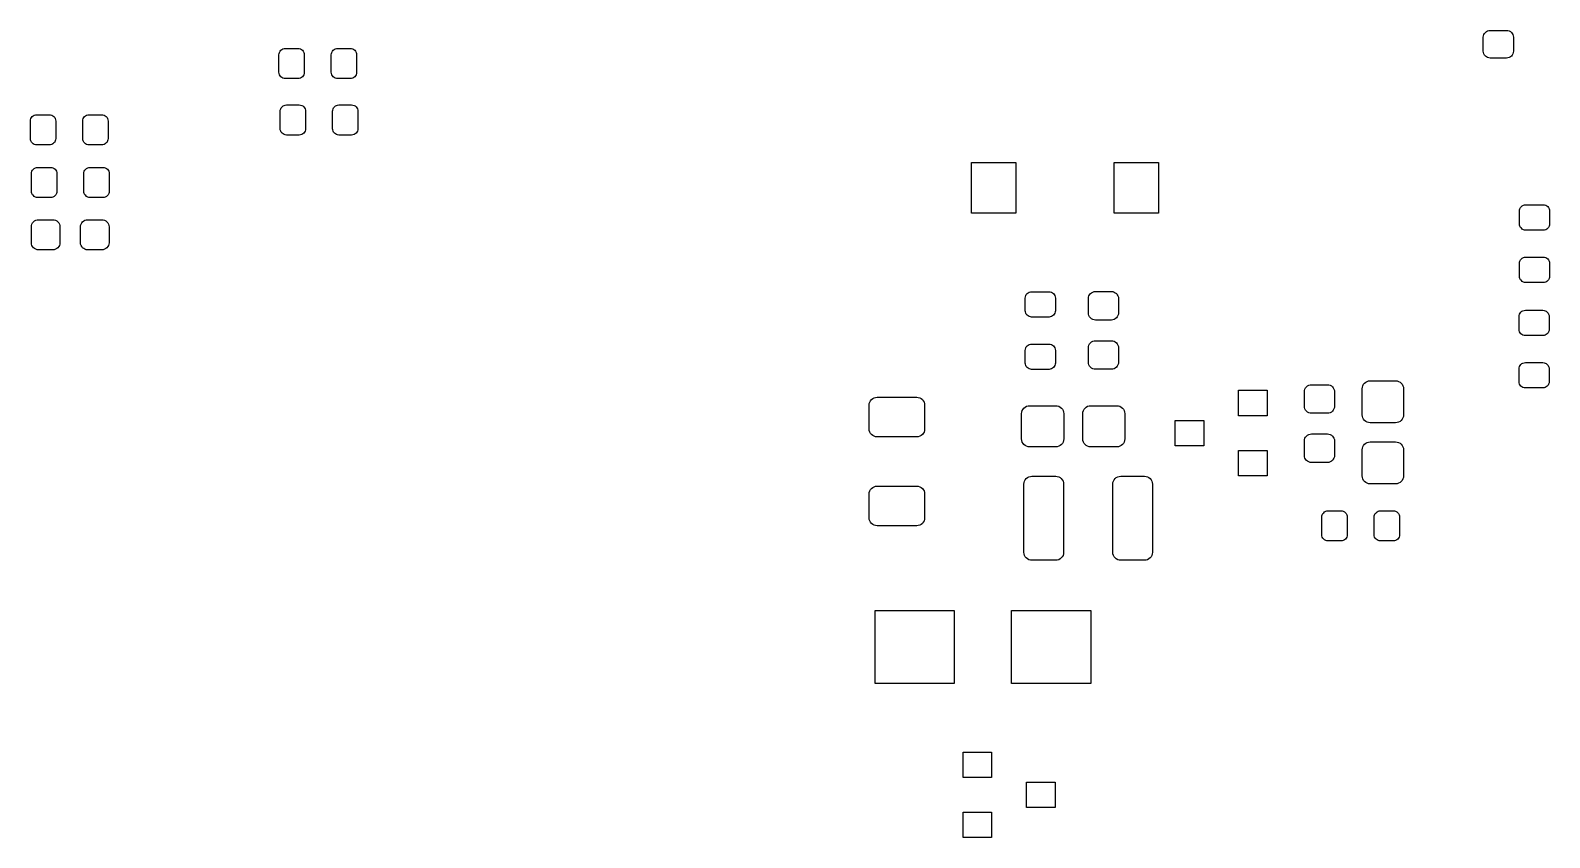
# Model space of a CAD drawing. Extents: x 107 to 210, y -143 to -92.
# Drawn here: x 106.67 to 154.56, y -143.13 to -117.67 of the extents above; entities that cross this region are included whole.
import ezdxf

# ---------------------------------------------------------------- set-up
doc = ezdxf.new("R2010")
doc.units = 0
doc.layers.add('BLACK', color=7, linetype='CONTINUOUS')

msp = doc.modelspace()

# ---------------------------------------------------------------- linework, layer by layer
at = {"layer": 'BLACK', "linetype": 'CONTINUOUS'}
for p, q in [((152.492, -117.81), (152.512, -117.772)), ((152.512, -117.772), (152.539, -117.739)), ((152.539, -117.739), (152.572, -117.712)), ((152.572, -117.712), (152.61, -117.692)), ((152.61, -117.692), (152.651, -117.679)), ((152.651, -117.679), (152.694, -117.675)), ((152.694, -117.675), (153.206, -117.675)), ((153.206, -117.675), (153.249, -117.679)), ((153.249, -117.679), (153.29, -117.692)), ((153.29, -117.692), (153.328, -117.712)), ((153.328, -117.712), (153.361, -117.739)), ((153.361, -117.739), (153.388, -117.772)), ((153.388, -117.772), (153.408, -117.81)), ((114.569, -118.304), (114.599, -118.279)), ((114.599, -118.279), (114.633, -118.26)), ((114.633, -118.26), (114.671, -118.249)), ((114.671, -118.249), (114.71, -118.245)), ((114.71, -118.245), (115.11, -118.245)), ((115.11, -118.245), (115.149, -118.249)), ((115.149, -118.249), (115.187, -118.26)), ((115.187, -118.26), (115.221, -118.279)), ((115.221, -118.279), (115.251, -118.304)), ((116.219, -118.304), (116.249, -118.279)), ((116.249, -118.279), (116.283, -118.26)), ((116.283, -118.26), (116.321, -118.249)), ((116.321, -118.249), (116.36, -118.245)), ((116.36, -118.245), (116.76, -118.245)), ((116.76, -118.245), (116.799, -118.249)), ((116.799, -118.249), (116.837, -118.26)), ((116.837, -118.26), (116.871, -118.279)), ((116.871, -118.279), (116.901, -118.304)), ((152.475, -117.894), (152.479, -117.851)), ((152.475, -118.331), (152.475, -117.894)), ((152.479, -117.851), (152.492, -117.81)), ((153.408, -117.81), (153.421, -117.851)), ((153.421, -117.851), (153.425, -117.894)), ((153.425, -117.894), (153.425, -118.331)), ((114.51, -118.445), (114.514, -118.406)), ((114.51, -118.995), (114.51, -118.445)), ((114.514, -118.406), (114.525, -118.368)), ((114.525, -118.368), (114.544, -118.334)), ((114.544, -118.334), (114.569, -118.304)), ((115.251, -118.304), (115.276, -118.334)), ((115.276, -118.334), (115.295, -118.368)), ((115.295, -118.368), (115.306, -118.406)), ((115.306, -118.406), (115.31, -118.445)), ((115.31, -118.445), (115.31, -118.995)), ((116.16, -118.445), (116.164, -118.406)), ((116.16, -118.995), (116.16, -118.445)), ((116.164, -118.406), (116.175, -118.368)), ((116.175, -118.368), (116.194, -118.334)), ((116.194, -118.334), (116.219, -118.304)), ((116.901, -118.304), (116.926, -118.334)), ((116.926, -118.334), (116.945, -118.368)), ((116.945, -118.368), (116.956, -118.406)), ((116.956, -118.406), (116.96, -118.445)), ((116.96, -118.445), (116.96, -118.995)), ((152.479, -118.374), (152.475, -118.331)), ((152.492, -118.415), (152.479, -118.374)), ((152.512, -118.453), (152.492, -118.415)), ((152.539, -118.486), (152.512, -118.453)), ((152.572, -118.513), (152.539, -118.486)), ((152.61, -118.533), (152.572, -118.513)), ((152.651, -118.546), (152.61, -118.533)), ((152.694, -118.55), (152.651, -118.546)), ((153.206, -118.55), (152.694, -118.55)), ((153.249, -118.546), (153.206, -118.55)), ((153.29, -118.533), (153.249, -118.546)), ((153.328, -118.513), (153.29, -118.533)), ((153.361, -118.486), (153.328, -118.513)), ((153.388, -118.453), (153.361, -118.486)), ((153.408, -118.415), (153.388, -118.453)), ((153.421, -118.374), (153.408, -118.415)), ((153.425, -118.331), (153.421, -118.374)), ((114.514, -119.034), (114.51, -118.995)), ((114.525, -119.072), (114.514, -119.034)), ((114.544, -119.106), (114.525, -119.072)), ((114.569, -119.136), (114.544, -119.106)), ((114.599, -119.161), (114.569, -119.136)), ((114.633, -119.18), (114.599, -119.161)), ((114.671, -119.191), (114.633, -119.18)), ((114.71, -119.195), (114.671, -119.191)), ((115.11, -119.195), (114.71, -119.195)), ((115.149, -119.191), (115.11, -119.195)), ((115.187, -119.18), (115.149, -119.191)), ((115.221, -119.161), (115.187, -119.18)), ((115.251, -119.136), (115.221, -119.161)), ((115.276, -119.106), (115.251, -119.136)), ((115.295, -119.072), (115.276, -119.106)), ((115.306, -119.034), (115.295, -119.072)), ((115.31, -118.995), (115.306, -119.034)), ((116.164, -119.034), (116.16, -118.995)), ((116.175, -119.072), (116.164, -119.034)), ((116.194, -119.106), (116.175, -119.072)), ((116.219, -119.136), (116.194, -119.106)), ((116.249, -119.161), (116.219, -119.136)), ((116.283, -119.18), (116.249, -119.161)), ((116.321, -119.191), (116.283, -119.18)), ((116.36, -119.195), (116.321, -119.191)), ((116.76, -119.195), (116.36, -119.195)), ((116.799, -119.191), (116.76, -119.195)), ((116.837, -119.18), (116.799, -119.191)), ((116.871, -119.161), (116.837, -119.18)), ((116.901, -119.136), (116.871, -119.161)), ((116.926, -119.106), (116.901, -119.136)), ((116.945, -119.072), (116.926, -119.106)), ((116.956, -119.034), (116.945, -119.072)), ((116.96, -118.995), (116.956, -119.034)), ((114.55, -120.225), (114.554, -120.186)), ((114.554, -120.186), (114.565, -120.148)), ((114.565, -120.148), (114.584, -120.114)), ((114.584, -120.114), (114.609, -120.084)), ((114.609, -120.084), (114.639, -120.059)), ((114.639, -120.059), (114.673, -120.04)), ((114.673, -120.04), (114.711, -120.029)), ((114.711, -120.029), (114.75, -120.025)), ((114.75, -120.025), (115.15, -120.025)), ((115.15, -120.025), (115.189, -120.029)), ((115.189, -120.029), (115.227, -120.04)), ((115.227, -120.04), (115.261, -120.059)), ((115.261, -120.059), (115.291, -120.084)), ((115.291, -120.084), (115.316, -120.114)), ((115.316, -120.114), (115.335, -120.148)), ((115.335, -120.148), (115.346, -120.186)), ((115.346, -120.186), (115.35, -120.225)), ((116.2, -120.225), (116.204, -120.186)), ((116.204, -120.186), (116.215, -120.148)), ((116.215, -120.148), (116.234, -120.114)), ((116.234, -120.114), (116.259, -120.084)), ((116.259, -120.084), (116.289, -120.059)), ((116.289, -120.059), (116.323, -120.04)), ((116.323, -120.04), (116.361, -120.029)), ((116.361, -120.029), (116.4, -120.025)), ((116.4, -120.025), (116.8, -120.025)), ((116.8, -120.025), (116.839, -120.029)), ((116.839, -120.029), (116.877, -120.04)), ((116.877, -120.04), (116.911, -120.059)), ((116.911, -120.059), (116.941, -120.084)), ((116.941, -120.084), (116.966, -120.114)), ((116.966, -120.114), (116.985, -120.148)), ((116.985, -120.148), (116.996, -120.186)), ((116.996, -120.186), (117, -120.225)), ((106.675, -120.535), (106.679, -120.496)), ((106.675, -121.085), (106.675, -120.535)), ((106.679, -120.496), (106.69, -120.458)), ((106.69, -120.458), (106.709, -120.424)), ((106.709, -120.424), (106.734, -120.394)), ((106.734, -120.394), (106.764, -120.369)), ((106.764, -120.369), (106.798, -120.35)), ((106.798, -120.35), (106.836, -120.339)), ((106.836, -120.339), (106.875, -120.335)), ((106.875, -120.335), (107.275, -120.335)), ((107.275, -120.335), (107.314, -120.339)), ((107.314, -120.339), (107.352, -120.35)), ((107.352, -120.35), (107.386, -120.369)), ((107.386, -120.369), (107.416, -120.394)), ((107.416, -120.394), (107.441, -120.424)), ((107.441, -120.424), (107.46, -120.458)), ((107.46, -120.458), (107.471, -120.496)), ((107.471, -120.496), (107.475, -120.535)), ((107.475, -120.535), (107.475, -121.085)), ((108.325, -120.535), (108.329, -120.496)), ((108.325, -121.085), (108.325, -120.535)), ((108.329, -120.496), (108.34, -120.458)), ((108.34, -120.458), (108.359, -120.424)), ((108.359, -120.424), (108.384, -120.394)), ((108.384, -120.394), (108.414, -120.369)), ((108.414, -120.369), (108.448, -120.35)), ((108.448, -120.35), (108.486, -120.339)), ((108.486, -120.339), (108.525, -120.335)), ((108.525, -120.335), (108.925, -120.335)), ((108.925, -120.335), (108.964, -120.339)), ((108.964, -120.339), (109.002, -120.35)), ((109.002, -120.35), (109.036, -120.369)), ((109.036, -120.369), (109.066, -120.394)), ((109.066, -120.394), (109.091, -120.424)), ((109.091, -120.424), (109.11, -120.458)), ((109.11, -120.458), (109.121, -120.496)), ((109.121, -120.496), (109.125, -120.535)), ((109.125, -120.535), (109.125, -121.085)), ((114.55, -120.775), (114.55, -120.225)), ((115.35, -120.225), (115.35, -120.775)), ((116.2, -120.775), (116.2, -120.225)), ((117, -120.225), (117, -120.775)), ((106.679, -121.124), (106.675, -121.085)), ((106.69, -121.162), (106.679, -121.124)), ((107.471, -121.124), (107.46, -121.162)), ((107.475, -121.085), (107.471, -121.124)), ((108.329, -121.124), (108.325, -121.085)), ((108.34, -121.162), (108.329, -121.124)), ((109.121, -121.124), (109.11, -121.162)), ((109.125, -121.085), (109.121, -121.124)), ((114.554, -120.814), (114.55, -120.775)), ((114.565, -120.852), (114.554, -120.814)), ((114.584, -120.886), (114.565, -120.852)), ((114.609, -120.916), (114.584, -120.886)), ((114.639, -120.941), (114.609, -120.916)), ((114.673, -120.96), (114.639, -120.941)), ((114.711, -120.971), (114.673, -120.96)), ((114.75, -120.975), (114.711, -120.971)), ((115.15, -120.975), (114.75, -120.975)), ((115.189, -120.971), (115.15, -120.975)), ((115.227, -120.96), (115.189, -120.971)), ((115.261, -120.941), (115.227, -120.96)), ((115.291, -120.916), (115.261, -120.941)), ((115.316, -120.886), (115.291, -120.916)), ((115.335, -120.852), (115.316, -120.886)), ((115.346, -120.814), (115.335, -120.852)), ((115.35, -120.775), (115.346, -120.814)), ((116.204, -120.814), (116.2, -120.775)), ((116.215, -120.852), (116.204, -120.814)), ((116.234, -120.886), (116.215, -120.852)), ((116.259, -120.916), (116.234, -120.886)), ((116.289, -120.941), (116.259, -120.916)), ((116.323, -120.96), (116.289, -120.941)), ((116.361, -120.971), (116.323, -120.96)), ((116.4, -120.975), (116.361, -120.971)), ((116.8, -120.975), (116.4, -120.975)), ((116.839, -120.971), (116.8, -120.975)), ((116.877, -120.96), (116.839, -120.971)), ((116.911, -120.941), (116.877, -120.96)), ((116.941, -120.916), (116.911, -120.941)), ((116.966, -120.886), (116.941, -120.916)), ((116.985, -120.852), (116.966, -120.886)), ((116.996, -120.814), (116.985, -120.852)), ((117, -120.775), (116.996, -120.814)), ((106.709, -121.196), (106.69, -121.162)), ((106.734, -121.226), (106.709, -121.196)), ((106.764, -121.251), (106.734, -121.226)), ((106.798, -121.27), (106.764, -121.251)), ((106.836, -121.281), (106.798, -121.27)), ((106.875, -121.285), (106.836, -121.281)), ((107.275, -121.285), (106.875, -121.285)), ((107.314, -121.281), (107.275, -121.285)), ((107.352, -121.27), (107.314, -121.281)), ((107.386, -121.251), (107.352, -121.27)), ((107.416, -121.226), (107.386, -121.251)), ((107.441, -121.196), (107.416, -121.226)), ((107.46, -121.162), (107.441, -121.196)), ((108.359, -121.196), (108.34, -121.162)), ((108.384, -121.226), (108.359, -121.196)), ((108.414, -121.251), (108.384, -121.226)), ((108.448, -121.27), (108.414, -121.251)), ((108.486, -121.281), (108.448, -121.27)), ((108.525, -121.285), (108.486, -121.281)), ((108.925, -121.285), (108.525, -121.285)), ((108.964, -121.281), (108.925, -121.285)), ((109.002, -121.27), (108.964, -121.281)), ((109.036, -121.251), (109.002, -121.27)), ((109.066, -121.226), (109.036, -121.251)), ((109.091, -121.196), (109.066, -121.226)), ((109.11, -121.162), (109.091, -121.196)), ((106.714, -122.156), (106.725, -122.118)), ((106.725, -122.118), (106.744, -122.084)), ((106.744, -122.084), (106.769, -122.054)), ((106.769, -122.054), (106.799, -122.029)), ((106.799, -122.029), (106.833, -122.01)), ((106.833, -122.01), (106.871, -121.999)), ((106.871, -121.999), (106.91, -121.995)), ((106.91, -121.995), (107.31, -121.995)), ((107.31, -121.995), (107.349, -121.999)), ((107.349, -121.999), (107.387, -122.01)), ((107.387, -122.01), (107.421, -122.029)), ((107.421, -122.029), (107.451, -122.054)), ((107.451, -122.054), (107.476, -122.084)), ((107.476, -122.084), (107.495, -122.118)), ((107.495, -122.118), (107.506, -122.156)), ((108.364, -122.156), (108.375, -122.118)), ((108.375, -122.118), (108.394, -122.084)), ((108.394, -122.084), (108.419, -122.054)), ((108.419, -122.054), (108.449, -122.029)), ((108.449, -122.029), (108.483, -122.01)), ((108.483, -122.01), (108.521, -121.999)), ((108.521, -121.999), (108.56, -121.995)), ((108.56, -121.995), (108.96, -121.995)), ((108.96, -121.995), (108.999, -121.999)), ((108.999, -121.999), (109.037, -122.01)), ((109.037, -122.01), (109.071, -122.029)), ((109.071, -122.029), (109.101, -122.054)), ((109.101, -122.054), (109.126, -122.084)), ((109.126, -122.084), (109.145, -122.118)), ((109.145, -122.118), (109.156, -122.156)), ((136.34, -123.44), (136.34, -121.84)), ((136.34, -121.84), (137.74, -121.84)), ((137.74, -121.84), (137.74, -123.44)), ((140.84, -123.44), (140.84, -121.84)), ((140.84, -121.84), (142.24, -121.84)), ((142.24, -121.84), (142.24, -123.44)), ((106.71, -122.195), (106.714, -122.156)), ((106.71, -122.745), (106.71, -122.195)), ((107.506, -122.156), (107.51, -122.195)), ((107.51, -122.195), (107.51, -122.745)), ((108.36, -122.195), (108.364, -122.156)), ((108.36, -122.745), (108.36, -122.195)), ((109.156, -122.156), (109.16, -122.195)), ((109.16, -122.195), (109.16, -122.745)), ((106.714, -122.784), (106.71, -122.745)), ((106.725, -122.822), (106.714, -122.784)), ((106.744, -122.856), (106.725, -122.822)), ((106.769, -122.886), (106.744, -122.856)), ((106.799, -122.911), (106.769, -122.886)), ((106.833, -122.93), (106.799, -122.911)), ((106.871, -122.941), (106.833, -122.93)), ((106.91, -122.945), (106.871, -122.941)), ((107.31, -122.945), (106.91, -122.945)), ((107.349, -122.941), (107.31, -122.945)), ((107.387, -122.93), (107.349, -122.941)), ((107.421, -122.911), (107.387, -122.93)), ((107.451, -122.886), (107.421, -122.911)), ((107.476, -122.856), (107.451, -122.886)), ((107.495, -122.822), (107.476, -122.856)), ((107.506, -122.784), (107.495, -122.822)), ((107.51, -122.745), (107.506, -122.784)), ((108.364, -122.784), (108.36, -122.745)), ((108.375, -122.822), (108.364, -122.784)), ((108.394, -122.856), (108.375, -122.822)), ((108.419, -122.886), (108.394, -122.856)), ((108.449, -122.911), (108.419, -122.886)), ((108.483, -122.93), (108.449, -122.911)), ((108.521, -122.941), (108.483, -122.93)), ((108.56, -122.945), (108.521, -122.941)), ((108.96, -122.945), (108.56, -122.945)), ((108.999, -122.941), (108.96, -122.945)), ((109.037, -122.93), (108.999, -122.941)), ((109.071, -122.911), (109.037, -122.93)), ((109.101, -122.886), (109.071, -122.911)), ((109.126, -122.856), (109.101, -122.886)), ((109.145, -122.822), (109.126, -122.856)), ((109.156, -122.784), (109.145, -122.822)), ((109.16, -122.745), (109.156, -122.784)), ((137.74, -123.44), (136.34, -123.44)), ((142.24, -123.44), (140.84, -123.44)), ((153.615, -123.375), (153.619, -123.336)), ((153.615, -123.775), (153.615, -123.375)), ((153.619, -123.336), (153.63, -123.298)), ((153.63, -123.298), (153.649, -123.264)), ((153.649, -123.264), (153.674, -123.234)), ((153.674, -123.234), (153.704, -123.209)), ((153.704, -123.209), (153.738, -123.19)), ((153.738, -123.19), (153.776, -123.179)), ((153.776, -123.179), (153.815, -123.175)), ((153.815, -123.175), (154.365, -123.175)), ((154.365, -123.175), (154.404, -123.179)), ((154.404, -123.179), (154.442, -123.19)), ((154.442, -123.19), (154.476, -123.209)), ((154.476, -123.209), (154.506, -123.234)), ((154.506, -123.234), (154.531, -123.264)), ((154.531, -123.264), (154.55, -123.298)), ((154.55, -123.298), (154.561, -123.336)), ((154.561, -123.336), (154.565, -123.375)), ((154.565, -123.375), (154.565, -123.775)), ((106.705, -123.87), (106.709, -123.826)), ((106.705, -124.37), (106.705, -123.87)), ((106.709, -123.826), (106.722, -123.784)), ((106.722, -123.784), (106.743, -123.745)), ((106.743, -123.745), (106.771, -123.711)), ((106.771, -123.711), (106.805, -123.683)), ((106.805, -123.683), (106.844, -123.662)), ((106.844, -123.662), (106.886, -123.649)), ((106.886, -123.649), (106.93, -123.645)), ((106.93, -123.645), (107.38, -123.645)), ((107.38, -123.645), (107.424, -123.649)), ((107.424, -123.649), (107.466, -123.662)), ((107.466, -123.662), (107.505, -123.683)), ((107.505, -123.683), (107.539, -123.711)), ((107.539, -123.711), (107.567, -123.745)), ((107.567, -123.745), (107.588, -123.784)), ((107.588, -123.784), (107.601, -123.826)), ((107.601, -123.826), (107.605, -123.87)), ((107.605, -123.87), (107.605, -124.37)), ((108.255, -123.87), (108.259, -123.826)), ((108.255, -124.37), (108.255, -123.87)), ((108.259, -123.826), (108.272, -123.784)), ((108.272, -123.784), (108.293, -123.745)), ((108.293, -123.745), (108.321, -123.711)), ((108.321, -123.711), (108.355, -123.683)), ((108.355, -123.683), (108.394, -123.662)), ((108.394, -123.662), (108.436, -123.649)), ((108.436, -123.649), (108.48, -123.645)), ((108.48, -123.645), (108.93, -123.645)), ((108.93, -123.645), (108.974, -123.649)), ((108.974, -123.649), (109.016, -123.662)), ((109.016, -123.662), (109.055, -123.683)), ((109.055, -123.683), (109.089, -123.711)), ((109.089, -123.711), (109.117, -123.745)), ((109.117, -123.745), (109.138, -123.784)), ((109.138, -123.784), (109.151, -123.826)), ((109.151, -123.826), (109.155, -123.87)), ((109.155, -123.87), (109.155, -124.37)), ((153.619, -123.814), (153.615, -123.775)), ((153.63, -123.852), (153.619, -123.814)), ((153.649, -123.886), (153.63, -123.852)), ((153.674, -123.916), (153.649, -123.886)), ((153.704, -123.941), (153.674, -123.916)), ((153.738, -123.96), (153.704, -123.941)), ((153.776, -123.971), (153.738, -123.96)), ((153.815, -123.975), (153.776, -123.971)), ((154.365, -123.975), (153.815, -123.975)), ((154.404, -123.971), (154.365, -123.975)), ((154.442, -123.96), (154.404, -123.971)), ((154.476, -123.941), (154.442, -123.96)), ((154.506, -123.916), (154.476, -123.941)), ((154.531, -123.886), (154.506, -123.916)), ((154.55, -123.852), (154.531, -123.886)), ((154.561, -123.814), (154.55, -123.852)), ((154.565, -123.775), (154.561, -123.814)), ((106.709, -124.414), (106.705, -124.37)), ((106.722, -124.456), (106.709, -124.414)), ((106.743, -124.495), (106.722, -124.456)), ((106.771, -124.529), (106.743, -124.495)), ((107.567, -124.495), (107.539, -124.529)), ((107.588, -124.456), (107.567, -124.495)), ((107.601, -124.414), (107.588, -124.456)), ((107.605, -124.37), (107.601, -124.414)), ((108.259, -124.414), (108.255, -124.37)), ((108.272, -124.456), (108.259, -124.414)), ((108.293, -124.495), (108.272, -124.456)), ((108.321, -124.529), (108.293, -124.495)), ((109.117, -124.495), (109.089, -124.529)), ((109.138, -124.456), (109.117, -124.495)), ((109.151, -124.414), (109.138, -124.456)), ((109.155, -124.37), (109.151, -124.414)), ((106.805, -124.557), (106.771, -124.529)), ((106.844, -124.578), (106.805, -124.557)), ((106.886, -124.591), (106.844, -124.578)), ((106.93, -124.595), (106.886, -124.591)), ((107.38, -124.595), (106.93, -124.595)), ((107.424, -124.591), (107.38, -124.595)), ((107.466, -124.578), (107.424, -124.591)), ((107.505, -124.557), (107.466, -124.578)), ((107.539, -124.529), (107.505, -124.557)), ((108.355, -124.557), (108.321, -124.529)), ((108.394, -124.578), (108.355, -124.557)), ((108.436, -124.591), (108.394, -124.578)), ((108.48, -124.595), (108.436, -124.591)), ((108.93, -124.595), (108.48, -124.595)), ((108.974, -124.591), (108.93, -124.595)), ((109.016, -124.578), (108.974, -124.591)), ((109.055, -124.557), (109.016, -124.578)), ((109.089, -124.529), (109.055, -124.557)), ((153.615, -125.025), (153.619, -124.986)), ((153.619, -124.986), (153.63, -124.948)), ((153.63, -124.948), (153.649, -124.914)), ((153.649, -124.914), (153.674, -124.884)), ((153.674, -124.884), (153.704, -124.859)), ((153.704, -124.859), (153.738, -124.84)), ((153.738, -124.84), (153.776, -124.829)), ((153.776, -124.829), (153.815, -124.825)), ((153.815, -124.825), (154.365, -124.825)), ((154.365, -124.825), (154.404, -124.829)), ((154.404, -124.829), (154.442, -124.84)), ((154.442, -124.84), (154.476, -124.859)), ((154.476, -124.859), (154.506, -124.884)), ((154.506, -124.884), (154.531, -124.914)), ((154.531, -124.914), (154.55, -124.948)), ((154.55, -124.948), (154.561, -124.986)), ((154.561, -124.986), (154.565, -125.025)), ((153.615, -125.425), (153.615, -125.025)), ((153.619, -125.464), (153.615, -125.425)), ((153.63, -125.502), (153.619, -125.464)), ((154.561, -125.464), (154.55, -125.502)), ((154.565, -125.425), (154.561, -125.464)), ((154.565, -125.025), (154.565, -125.425)), ((138.094, -125.974), (138.124, -125.949)), ((138.124, -125.949), (138.158, -125.93)), ((138.158, -125.93), (138.196, -125.919)), ((138.196, -125.919), (138.235, -125.915)), ((138.235, -125.915), (138.785, -125.915)), ((138.785, -125.915), (138.824, -125.919)), ((138.824, -125.919), (138.862, -125.93)), ((138.862, -125.93), (138.896, -125.949)), ((138.896, -125.949), (138.926, -125.974)), ((140.091, -125.976), (140.125, -125.948)), ((140.125, -125.948), (140.164, -125.927)), ((140.164, -125.927), (140.206, -125.914)), ((140.206, -125.914), (140.25, -125.91)), ((140.25, -125.91), (140.75, -125.91)), ((140.75, -125.91), (140.794, -125.914)), ((140.794, -125.914), (140.836, -125.927)), ((140.836, -125.927), (140.875, -125.948)), ((140.875, -125.948), (140.909, -125.976)), ((153.649, -125.536), (153.63, -125.502)), ((153.674, -125.566), (153.649, -125.536)), ((153.704, -125.591), (153.674, -125.566)), ((153.738, -125.61), (153.704, -125.591)), ((153.776, -125.621), (153.738, -125.61)), ((153.815, -125.625), (153.776, -125.621)), ((154.365, -125.625), (153.815, -125.625)), ((154.404, -125.621), (154.365, -125.625)), ((154.442, -125.61), (154.404, -125.621)), ((154.476, -125.591), (154.442, -125.61)), ((154.506, -125.566), (154.476, -125.591)), ((154.531, -125.536), (154.506, -125.566)), ((154.55, -125.502), (154.531, -125.536)), ((138.035, -126.115), (138.039, -126.076)), ((138.035, -126.515), (138.035, -126.115)), ((138.039, -126.076), (138.05, -126.038)), ((138.05, -126.038), (138.069, -126.004)), ((138.069, -126.004), (138.094, -125.974)), ((138.926, -125.974), (138.951, -126.004)), ((138.951, -126.004), (138.97, -126.038)), ((138.97, -126.038), (138.981, -126.076)), ((138.981, -126.076), (138.985, -126.115)), ((138.985, -126.115), (138.985, -126.515)), ((140.025, -126.135), (140.029, -126.091)), ((140.025, -126.585), (140.025, -126.135)), ((140.029, -126.091), (140.042, -126.049)), ((140.042, -126.049), (140.063, -126.01)), ((140.063, -126.01), (140.091, -125.976)), ((140.909, -125.976), (140.937, -126.01)), ((140.937, -126.01), (140.958, -126.049)), ((140.958, -126.049), (140.971, -126.091)), ((140.971, -126.091), (140.975, -126.135)), ((140.975, -126.135), (140.975, -126.585)), ((138.039, -126.554), (138.035, -126.515)), ((138.05, -126.592), (138.039, -126.554)), ((138.069, -126.626), (138.05, -126.592)), ((138.094, -126.656), (138.069, -126.626)), ((138.124, -126.681), (138.094, -126.656)), ((138.158, -126.7), (138.124, -126.681)), ((138.196, -126.711), (138.158, -126.7)), ((138.235, -126.715), (138.196, -126.711)), ((138.785, -126.715), (138.235, -126.715)), ((138.824, -126.711), (138.785, -126.715)), ((138.862, -126.7), (138.824, -126.711)), ((138.896, -126.681), (138.862, -126.7)), ((138.926, -126.656), (138.896, -126.681)), ((138.951, -126.626), (138.926, -126.656)), ((138.97, -126.592), (138.951, -126.626)), ((138.981, -126.554), (138.97, -126.592)), ((138.985, -126.515), (138.981, -126.554)), ((140.029, -126.629), (140.025, -126.585)), ((140.042, -126.671), (140.029, -126.629)), ((140.063, -126.71), (140.042, -126.671)), ((140.091, -126.744), (140.063, -126.71)), ((140.125, -126.772), (140.091, -126.744)), ((140.164, -126.793), (140.125, -126.772)), ((140.206, -126.806), (140.164, -126.793)), ((140.25, -126.81), (140.206, -126.806)), ((140.75, -126.81), (140.25, -126.81)), ((140.794, -126.806), (140.75, -126.81)), ((140.836, -126.793), (140.794, -126.806)), ((140.875, -126.772), (140.836, -126.793)), ((140.909, -126.744), (140.875, -126.772)), ((140.937, -126.71), (140.909, -126.744)), ((140.958, -126.671), (140.937, -126.71)), ((140.971, -126.629), (140.958, -126.671)), ((140.975, -126.585), (140.971, -126.629)), ((153.6, -126.7), (153.604, -126.661)), ((153.6, -127.1), (153.6, -126.7)), ((153.604, -126.661), (153.615, -126.623)), ((153.615, -126.623), (153.634, -126.589)), ((153.634, -126.589), (153.659, -126.559)), ((153.659, -126.559), (153.689, -126.534)), ((153.689, -126.534), (153.723, -126.515)), ((153.723, -126.515), (153.761, -126.504)), ((153.761, -126.504), (153.8, -126.5)), ((153.8, -126.5), (154.35, -126.5)), ((154.35, -126.5), (154.389, -126.504)), ((154.389, -126.504), (154.427, -126.515)), ((154.427, -126.515), (154.461, -126.534)), ((154.461, -126.534), (154.491, -126.559)), ((154.491, -126.559), (154.516, -126.589)), ((154.516, -126.589), (154.535, -126.623)), ((154.535, -126.623), (154.546, -126.661)), ((154.546, -126.661), (154.55, -126.7)), ((154.55, -126.7), (154.55, -127.1)), ((153.604, -127.139), (153.6, -127.1)), ((153.615, -127.177), (153.604, -127.139)), ((153.634, -127.211), (153.615, -127.177)), ((153.659, -127.241), (153.634, -127.211)), ((153.689, -127.266), (153.659, -127.241)), ((153.723, -127.285), (153.689, -127.266)), ((153.761, -127.296), (153.723, -127.285)), ((153.8, -127.3), (153.761, -127.296)), ((154.35, -127.3), (153.8, -127.3)), ((154.389, -127.296), (154.35, -127.3)), ((154.427, -127.285), (154.389, -127.296)), ((154.461, -127.266), (154.427, -127.285)), ((154.491, -127.241), (154.461, -127.266)), ((154.516, -127.211), (154.491, -127.241)), ((154.535, -127.177), (154.516, -127.211)), ((154.546, -127.139), (154.535, -127.177)), ((154.55, -127.1), (154.546, -127.139)), ((138.035, -127.765), (138.039, -127.726)), ((138.035, -128.165), (138.035, -127.765)), ((138.039, -127.726), (138.05, -127.688)), ((138.05, -127.688), (138.069, -127.654)), ((138.069, -127.654), (138.094, -127.624)), ((138.094, -127.624), (138.124, -127.599)), ((138.124, -127.599), (138.158, -127.58)), ((138.158, -127.58), (138.196, -127.569)), ((138.196, -127.569), (138.235, -127.565)), ((138.235, -127.565), (138.785, -127.565)), ((138.785, -127.565), (138.824, -127.569)), ((138.824, -127.569), (138.862, -127.58)), ((138.862, -127.58), (138.896, -127.599)), ((138.896, -127.599), (138.926, -127.624)), ((138.926, -127.624), (138.951, -127.654)), ((138.951, -127.654), (138.97, -127.688)), ((138.97, -127.688), (138.981, -127.726)), ((138.981, -127.726), (138.985, -127.765)), ((138.985, -127.765), (138.985, -128.165)), ((140.025, -127.685), (140.029, -127.641)), ((140.025, -128.135), (140.025, -127.685)), ((140.029, -127.641), (140.042, -127.599)), ((140.042, -127.599), (140.063, -127.56)), ((140.063, -127.56), (140.091, -127.526)), ((140.091, -127.526), (140.125, -127.498)), ((140.125, -127.498), (140.164, -127.477)), ((140.164, -127.477), (140.206, -127.464)), ((140.206, -127.464), (140.25, -127.46)), ((140.25, -127.46), (140.75, -127.46)), ((140.75, -127.46), (140.794, -127.464)), ((140.794, -127.464), (140.836, -127.477)), ((140.836, -127.477), (140.875, -127.498)), ((140.875, -127.498), (140.909, -127.526)), ((140.909, -127.526), (140.937, -127.56)), ((140.937, -127.56), (140.958, -127.599)), ((140.958, -127.599), (140.971, -127.641)), ((140.971, -127.641), (140.975, -127.685)), ((140.975, -127.685), (140.975, -128.135)), ((138.039, -128.204), (138.035, -128.165)), ((138.05, -128.242), (138.039, -128.204)), ((138.069, -128.276), (138.05, -128.242)), ((138.094, -128.306), (138.069, -128.276)), ((138.124, -128.331), (138.094, -128.306)), ((138.158, -128.35), (138.124, -128.331)), ((138.896, -128.331), (138.862, -128.35)), ((138.926, -128.306), (138.896, -128.331)), ((138.951, -128.276), (138.926, -128.306)), ((138.97, -128.242), (138.951, -128.276)), ((138.981, -128.204), (138.97, -128.242)), ((138.985, -128.165), (138.981, -128.204)), ((140.029, -128.179), (140.025, -128.135)), ((140.042, -128.221), (140.029, -128.179)), ((140.063, -128.26), (140.042, -128.221)), ((140.091, -128.294), (140.063, -128.26)), ((140.125, -128.322), (140.091, -128.294)), ((140.164, -128.343), (140.125, -128.322)), ((140.206, -128.356), (140.164, -128.343)), ((140.836, -128.343), (140.794, -128.356)), ((140.875, -128.322), (140.836, -128.343)), ((140.909, -128.294), (140.875, -128.322)), ((140.937, -128.26), (140.909, -128.294)), ((140.958, -128.221), (140.937, -128.26)), ((140.971, -128.179), (140.958, -128.221)), ((140.975, -128.135), (140.971, -128.179)), ((153.6, -128.35), (153.604, -128.311)), ((153.604, -128.311), (153.615, -128.273)), ((153.615, -128.273), (153.634, -128.239)), ((153.634, -128.239), (153.659, -128.209)), ((153.659, -128.209), (153.689, -128.184)), ((153.689, -128.184), (153.723, -128.165)), ((153.723, -128.165), (153.761, -128.154)), ((153.761, -128.154), (153.8, -128.15)), ((153.8, -128.15), (154.35, -128.15)), ((154.35, -128.15), (154.389, -128.154)), ((154.389, -128.154), (154.427, -128.165)), ((154.427, -128.165), (154.461, -128.184)), ((154.461, -128.184), (154.491, -128.209)), ((154.491, -128.209), (154.516, -128.239)), ((154.516, -128.239), (154.535, -128.273)), ((154.535, -128.273), (154.546, -128.311)), ((154.546, -128.311), (154.55, -128.35)), ((138.196, -128.361), (138.158, -128.35)), ((138.235, -128.365), (138.196, -128.361)), ((138.785, -128.365), (138.235, -128.365)), ((138.824, -128.361), (138.785, -128.365)), ((138.862, -128.35), (138.824, -128.361)), ((140.25, -128.36), (140.206, -128.356)), ((140.75, -128.36), (140.25, -128.36)), ((140.794, -128.356), (140.75, -128.36)), ((148.702, -128.836), (148.733, -128.798)), ((148.733, -128.798), (148.771, -128.767)), ((148.771, -128.767), (148.814, -128.744)), ((148.814, -128.744), (148.861, -128.73)), ((148.861, -128.73), (148.91, -128.725)), ((148.91, -128.725), (149.71, -128.725)), ((149.71, -128.725), (149.759, -128.73)), ((149.759, -128.73), (149.806, -128.744)), ((149.806, -128.744), (149.849, -128.767)), ((149.849, -128.767), (149.887, -128.798)), ((149.887, -128.798), (149.918, -128.836)), ((153.6, -128.75), (153.6, -128.35)), ((153.604, -128.789), (153.6, -128.75)), ((153.615, -128.827), (153.604, -128.789)), ((154.546, -128.789), (154.535, -128.827)), ((154.55, -128.75), (154.546, -128.789)), ((154.55, -128.35), (154.55, -128.75)), ((133.188, -129.318), (133.226, -129.287)), ((133.226, -129.287), (133.269, -129.264)), ((133.269, -129.264), (133.316, -129.25)), ((133.316, -129.25), (133.365, -129.245)), ((133.365, -129.245), (134.615, -129.245)), ((134.615, -129.245), (134.664, -129.25)), ((134.664, -129.25), (134.711, -129.264)), ((134.711, -129.264), (134.754, -129.287)), ((134.754, -129.287), (134.792, -129.318)), ((144.76, -129.825), (144.76, -129.025)), ((144.76, -129.025), (145.66, -129.025)), ((145.66, -129.025), (145.66, -129.825)), ((146.835, -129.075), (146.839, -129.031)), ((146.835, -129.525), (146.835, -129.075)), ((146.839, -129.031), (146.852, -128.989)), ((146.852, -128.989), (146.873, -128.95)), ((146.873, -128.95), (146.901, -128.916)), ((146.901, -128.916), (146.935, -128.888)), ((146.935, -128.888), (146.974, -128.867)), ((146.974, -128.867), (147.016, -128.854)), ((147.016, -128.854), (147.06, -128.85)), ((147.06, -128.85), (147.56, -128.85)), ((147.56, -128.85), (147.604, -128.854)), ((147.604, -128.854), (147.646, -128.867)), ((147.646, -128.867), (147.685, -128.888)), ((147.685, -128.888), (147.719, -128.916)), ((147.719, -128.916), (147.747, -128.95)), ((147.747, -128.95), (147.768, -128.989)), ((147.768, -128.989), (147.781, -129.031)), ((147.781, -129.031), (147.785, -129.075)), ((147.785, -129.075), (147.785, -129.525)), ((148.66, -128.975), (148.665, -128.926)), ((148.66, -129.8), (148.66, -128.975)), ((148.665, -128.926), (148.679, -128.879)), ((148.679, -128.879), (148.702, -128.836)), ((149.918, -128.836), (149.941, -128.879)), ((149.941, -128.879), (149.955, -128.926)), ((149.955, -128.926), (149.96, -128.975)), ((149.96, -128.975), (149.96, -129.8)), ((153.634, -128.861), (153.615, -128.827)), ((153.659, -128.891), (153.634, -128.861)), ((153.689, -128.916), (153.659, -128.891)), ((153.723, -128.935), (153.689, -128.916)), ((153.761, -128.946), (153.723, -128.935)), ((153.8, -128.95), (153.761, -128.946)), ((154.35, -128.95), (153.8, -128.95)), ((154.389, -128.946), (154.35, -128.95)), ((154.427, -128.935), (154.389, -128.946)), ((154.461, -128.916), (154.427, -128.935)), ((154.491, -128.891), (154.461, -128.916)), ((154.516, -128.861), (154.491, -128.891)), ((154.535, -128.827), (154.516, -128.861)), ((133.115, -129.495), (133.12, -129.446)), ((133.115, -130.245), (133.115, -129.495)), ((133.12, -129.446), (133.134, -129.399)), ((133.134, -129.399), (133.157, -129.356)), ((133.157, -129.356), (133.188, -129.318)), ((134.792, -129.318), (134.823, -129.356)), ((134.823, -129.356), (134.846, -129.399)), ((134.846, -129.399), (134.86, -129.446)), ((134.86, -129.446), (134.865, -129.495)), ((134.865, -129.495), (134.865, -130.245)), ((137.922, -129.76), (137.927, -129.711)), ((137.922, -130.56), (137.922, -129.76)), ((137.927, -129.711), (137.942, -129.664)), ((137.942, -129.664), (137.965, -129.621)), ((137.965, -129.621), (137.996, -129.583)), ((137.996, -129.583), (138.034, -129.552)), ((138.034, -129.552), (138.077, -129.529)), ((138.077, -129.529), (138.124, -129.515)), ((138.124, -129.515), (138.172, -129.51)), ((138.172, -129.51), (138.998, -129.51)), ((138.998, -129.51), (139.046, -129.515)), ((139.046, -129.515), (139.093, -129.529)), ((139.093, -129.529), (139.136, -129.552)), ((139.136, -129.552), (139.174, -129.583)), ((139.174, -129.583), (139.205, -129.621)), ((139.205, -129.621), (139.228, -129.664)), ((139.228, -129.664), (139.243, -129.711)), ((139.243, -129.711), (139.248, -129.76)), ((139.248, -129.76), (139.248, -130.56)), ((139.847, -129.76), (139.852, -129.711)), ((139.847, -130.56), (139.847, -129.76)), ((139.852, -129.711), (139.867, -129.664)), ((139.867, -129.664), (139.89, -129.621)), ((139.89, -129.621), (139.921, -129.583)), ((139.921, -129.583), (139.959, -129.552)), ((139.959, -129.552), (140.002, -129.529)), ((140.002, -129.529), (140.049, -129.515)), ((140.049, -129.515), (140.097, -129.51)), ((140.097, -129.51), (140.922, -129.51)), ((140.922, -129.51), (140.971, -129.515)), ((140.971, -129.515), (141.018, -129.529)), ((141.018, -129.529), (141.061, -129.552)), ((141.061, -129.552), (141.099, -129.583)), ((141.099, -129.583), (141.13, -129.621)), ((141.13, -129.621), (141.153, -129.664)), ((141.153, -129.664), (141.168, -129.711)), ((141.168, -129.711), (141.172, -129.76)), ((141.172, -129.76), (141.172, -130.56)), ((146.839, -129.569), (146.835, -129.525)), ((146.852, -129.611), (146.839, -129.569)), ((146.873, -129.65), (146.852, -129.611)), ((146.901, -129.684), (146.873, -129.65)), ((146.935, -129.712), (146.901, -129.684)), ((146.974, -129.733), (146.935, -129.712)), ((147.016, -129.746), (146.974, -129.733)), ((147.06, -129.75), (147.016, -129.746)), ((147.56, -129.75), (147.06, -129.75)), ((147.604, -129.746), (147.56, -129.75)), ((147.646, -129.733), (147.604, -129.746)), ((147.685, -129.712), (147.646, -129.733)), ((147.719, -129.684), (147.685, -129.712)), ((147.747, -129.65), (147.719, -129.684)), ((147.768, -129.611), (147.747, -129.65)), ((147.781, -129.569), (147.768, -129.611)), ((147.785, -129.525), (147.781, -129.569)), ((133.12, -130.294), (133.115, -130.245)), ((134.865, -130.245), (134.86, -130.294)), ((142.76, -130.775), (142.76, -129.975)), ((142.76, -129.975), (143.66, -129.975)), ((143.66, -129.975), (143.66, -130.775)), ((145.66, -129.825), (144.76, -129.825)), ((148.665, -129.849), (148.66, -129.8)), ((148.679, -129.896), (148.665, -129.849)), ((148.702, -129.939), (148.679, -129.896)), ((148.733, -129.977), (148.702, -129.939)), ((148.771, -130.008), (148.733, -129.977)), ((148.814, -130.031), (148.771, -130.008)), ((148.861, -130.045), (148.814, -130.031)), ((148.91, -130.05), (148.861, -130.045)), ((149.71, -130.05), (148.91, -130.05)), ((149.759, -130.045), (149.71, -130.05)), ((149.806, -130.031), (149.759, -130.045)), ((149.849, -130.008), (149.806, -130.031)), ((149.887, -129.977), (149.849, -130.008)), ((149.918, -129.939), (149.887, -129.977)), ((149.941, -129.896), (149.918, -129.939)), ((149.955, -129.849), (149.941, -129.896)), ((149.96, -129.8), (149.955, -129.849)), ((133.134, -130.341), (133.12, -130.294)), ((133.157, -130.384), (133.134, -130.341)), ((133.188, -130.422), (133.157, -130.384)), ((133.226, -130.453), (133.188, -130.422)), ((133.269, -130.476), (133.226, -130.453)), ((133.316, -130.49), (133.269, -130.476)), ((133.365, -130.495), (133.316, -130.49)), ((134.615, -130.495), (133.365, -130.495)), ((134.664, -130.49), (134.615, -130.495)), ((134.711, -130.476), (134.664, -130.49)), ((134.754, -130.453), (134.711, -130.476)), ((134.792, -130.422), (134.754, -130.453)), ((134.823, -130.384), (134.792, -130.422)), ((134.846, -130.341), (134.823, -130.384)), ((134.86, -130.294), (134.846, -130.341)), ((137.927, -130.609), (137.922, -130.56)), ((137.942, -130.656), (137.927, -130.609)), ((137.965, -130.699), (137.942, -130.656)), ((137.996, -130.737), (137.965, -130.699)), ((138.034, -130.768), (137.996, -130.737)), ((139.174, -130.737), (139.136, -130.768)), ((139.205, -130.699), (139.174, -130.737)), ((139.228, -130.656), (139.205, -130.699)), ((139.243, -130.609), (139.228, -130.656)), ((139.248, -130.56), (139.243, -130.609)), ((139.852, -130.609), (139.847, -130.56)), ((139.867, -130.656), (139.852, -130.609)), ((139.89, -130.699), (139.867, -130.656)), ((139.921, -130.737), (139.89, -130.699)), ((139.959, -130.768), (139.921, -130.737)), ((141.099, -130.737), (141.061, -130.768)), ((141.13, -130.699), (141.099, -130.737)), ((141.153, -130.656), (141.13, -130.699)), ((141.168, -130.609), (141.153, -130.656)), ((141.172, -130.56), (141.168, -130.609)), ((146.835, -130.625), (146.839, -130.581)), ((146.835, -131.075), (146.835, -130.625)), ((146.839, -130.581), (146.852, -130.539)), ((146.852, -130.539), (146.873, -130.5)), ((146.873, -130.5), (146.901, -130.466)), ((146.901, -130.466), (146.935, -130.438)), ((146.935, -130.438), (146.974, -130.417)), ((146.974, -130.417), (147.016, -130.404)), ((147.016, -130.404), (147.06, -130.4)), ((147.06, -130.4), (147.56, -130.4)), ((147.56, -130.4), (147.604, -130.404)), ((147.604, -130.404), (147.646, -130.417)), ((147.646, -130.417), (147.685, -130.438)), ((147.685, -130.438), (147.719, -130.466)), ((147.719, -130.466), (147.747, -130.5)), ((147.747, -130.5), (147.768, -130.539)), ((147.768, -130.539), (147.781, -130.581)), ((147.781, -130.581), (147.785, -130.625)), ((147.785, -130.625), (147.785, -131.075)), ((148.702, -130.761), (148.733, -130.723)), ((148.733, -130.723), (148.771, -130.692)), ((148.771, -130.692), (148.814, -130.669)), ((148.814, -130.669), (148.861, -130.655)), ((148.861, -130.655), (148.91, -130.65)), ((148.91, -130.65), (149.71, -130.65)), ((149.71, -130.65), (149.759, -130.655)), ((149.759, -130.655), (149.806, -130.669)), ((149.806, -130.669), (149.849, -130.692)), ((149.849, -130.692), (149.887, -130.723)), ((149.887, -130.723), (149.918, -130.761)), ((138.077, -130.791), (138.034, -130.768)), ((138.124, -130.805), (138.077, -130.791)), ((138.172, -130.81), (138.124, -130.805)), ((138.998, -130.81), (138.172, -130.81)), ((139.046, -130.805), (138.998, -130.81)), ((139.093, -130.791), (139.046, -130.805)), ((139.136, -130.768), (139.093, -130.791)), ((140.002, -130.791), (139.959, -130.768)), ((140.049, -130.805), (140.002, -130.791)), ((140.097, -130.81), (140.049, -130.805)), ((140.922, -130.81), (140.097, -130.81)), ((140.971, -130.805), (140.922, -130.81)), ((141.018, -130.791), (140.971, -130.805)), ((141.061, -130.768), (141.018, -130.791)), ((143.66, -130.775), (142.76, -130.775)), ((144.76, -131.725), (144.76, -130.925)), ((144.76, -130.925), (145.66, -130.925)), ((145.66, -130.925), (145.66, -131.725)), ((146.839, -131.119), (146.835, -131.075)), ((146.852, -131.161), (146.839, -131.119)), ((146.873, -131.2), (146.852, -131.161)), ((146.901, -131.234), (146.873, -131.2)), ((147.747, -131.2), (147.719, -131.234)), ((147.768, -131.161), (147.747, -131.2)), ((147.781, -131.119), (147.768, -131.161)), ((147.785, -131.075), (147.781, -131.119)), ((148.66, -130.9), (148.665, -130.851)), ((148.66, -131.725), (148.66, -130.9)), ((148.665, -130.851), (148.679, -130.804)), ((148.679, -130.804), (148.702, -130.761)), ((149.918, -130.761), (149.941, -130.804)), ((149.941, -130.804), (149.955, -130.851)), ((149.955, -130.851), (149.96, -130.9)), ((149.96, -130.9), (149.96, -131.725)), ((146.935, -131.262), (146.901, -131.234)), ((146.974, -131.283), (146.935, -131.262)), ((147.016, -131.296), (146.974, -131.283)), ((147.06, -131.3), (147.016, -131.296)), ((147.56, -131.3), (147.06, -131.3)), ((147.604, -131.296), (147.56, -131.3)), ((147.646, -131.283), (147.604, -131.296)), ((147.685, -131.262), (147.646, -131.283)), ((147.719, -131.234), (147.685, -131.262)), ((133.134, -132.199), (133.157, -132.156)), ((133.157, -132.156), (133.188, -132.118)), ((133.188, -132.118), (133.226, -132.087)), ((133.226, -132.087), (133.269, -132.064)), ((133.269, -132.064), (133.316, -132.05)), ((133.316, -132.05), (133.365, -132.045)), ((133.365, -132.045), (134.615, -132.045)), ((134.615, -132.045), (134.664, -132.05)), ((134.664, -132.05), (134.711, -132.064)), ((134.711, -132.064), (134.754, -132.087)), ((134.754, -132.087), (134.792, -132.118)), ((134.792, -132.118), (134.823, -132.156)), ((134.823, -132.156), (134.846, -132.199)), ((137.995, -131.985), (138, -131.936)), ((137.995, -134.135), (137.995, -131.985)), ((138, -131.936), (138.014, -131.889)), ((138.014, -131.889), (138.037, -131.846)), ((138.037, -131.846), (138.068, -131.808)), ((138.068, -131.808), (138.106, -131.777)), ((138.106, -131.777), (138.149, -131.754)), ((138.149, -131.754), (138.196, -131.74)), ((138.196, -131.74), (138.245, -131.735)), ((138.245, -131.735), (138.995, -131.735)), ((138.995, -131.735), (139.044, -131.74)), ((139.044, -131.74), (139.091, -131.754)), ((139.091, -131.754), (139.134, -131.777)), ((139.134, -131.777), (139.172, -131.808)), ((139.172, -131.808), (139.203, -131.846)), ((139.203, -131.846), (139.226, -131.889)), ((139.226, -131.889), (139.24, -131.936)), ((139.24, -131.936), (139.245, -131.985)), ((139.245, -131.985), (139.245, -134.135)), ((140.795, -131.985), (140.8, -131.936)), ((140.795, -134.135), (140.795, -131.985)), ((140.8, -131.936), (140.814, -131.889)), ((140.814, -131.889), (140.837, -131.846)), ((140.837, -131.846), (140.868, -131.808)), ((140.868, -131.808), (140.906, -131.777)), ((140.906, -131.777), (140.949, -131.754)), ((140.949, -131.754), (140.996, -131.74)), ((140.996, -131.74), (141.045, -131.735)), ((141.045, -131.735), (141.795, -131.735)), ((141.795, -131.735), (141.844, -131.74)), ((141.844, -131.74), (141.891, -131.754)), ((141.891, -131.754), (141.934, -131.777)), ((141.934, -131.777), (141.972, -131.808)), ((141.972, -131.808), (142.003, -131.846)), ((142.003, -131.846), (142.026, -131.889)), ((142.026, -131.889), (142.04, -131.936)), ((142.04, -131.936), (142.045, -131.985)), ((142.045, -131.985), (142.045, -134.135)), ((145.66, -131.725), (144.76, -131.725)), ((148.665, -131.774), (148.66, -131.725)), ((148.679, -131.821), (148.665, -131.774)), ((148.702, -131.864), (148.679, -131.821)), ((148.733, -131.902), (148.702, -131.864)), ((148.771, -131.933), (148.733, -131.902)), ((148.814, -131.956), (148.771, -131.933)), ((148.861, -131.97), (148.814, -131.956)), ((148.91, -131.975), (148.861, -131.97)), ((149.71, -131.975), (148.91, -131.975)), ((149.759, -131.97), (149.71, -131.975)), ((149.806, -131.956), (149.759, -131.97)), ((149.849, -131.933), (149.806, -131.956)), ((149.887, -131.902), (149.849, -131.933)), ((149.918, -131.864), (149.887, -131.902)), ((149.941, -131.821), (149.918, -131.864)), ((149.955, -131.774), (149.941, -131.821)), ((149.96, -131.725), (149.955, -131.774)), ((133.115, -132.295), (133.12, -132.246)), ((133.115, -133.045), (133.115, -132.295)), ((133.12, -132.246), (133.134, -132.199)), ((134.846, -132.199), (134.86, -132.246)), ((134.86, -132.246), (134.865, -132.295)), ((134.865, -132.295), (134.865, -133.045)), ((133.12, -133.094), (133.115, -133.045)), ((133.134, -133.141), (133.12, -133.094)), ((134.86, -133.094), (134.846, -133.141)), ((134.865, -133.045), (134.86, -133.094)), ((147.385, -133.025), (147.389, -132.986)), ((147.385, -133.575), (147.385, -133.025)), ((147.389, -132.986), (147.4, -132.948)), ((147.4, -132.948), (147.419, -132.914)), ((147.419, -132.914), (147.444, -132.884)), ((147.444, -132.884), (147.474, -132.859)), ((147.474, -132.859), (147.508, -132.84)), ((147.508, -132.84), (147.546, -132.829)), ((147.546, -132.829), (147.585, -132.825)), ((147.585, -132.825), (147.985, -132.825)), ((147.985, -132.825), (148.024, -132.829)), ((148.024, -132.829), (148.062, -132.84)), ((148.062, -132.84), (148.096, -132.859)), ((148.096, -132.859), (148.126, -132.884)), ((148.126, -132.884), (148.151, -132.914)), ((148.151, -132.914), (148.17, -132.948)), ((148.17, -132.948), (148.181, -132.986)), ((148.181, -132.986), (148.185, -133.025)), ((148.185, -133.025), (148.185, -133.575)), ((149.035, -133.025), (149.039, -132.986)), ((149.035, -133.575), (149.035, -133.025)), ((149.039, -132.986), (149.05, -132.948)), ((149.05, -132.948), (149.069, -132.914)), ((149.069, -132.914), (149.094, -132.884)), ((149.094, -132.884), (149.124, -132.859)), ((149.124, -132.859), (149.158, -132.84)), ((149.158, -132.84), (149.196, -132.829)), ((149.196, -132.829), (149.235, -132.825)), ((149.235, -132.825), (149.635, -132.825)), ((149.635, -132.825), (149.674, -132.829)), ((149.674, -132.829), (149.712, -132.84)), ((149.712, -132.84), (149.746, -132.859)), ((149.746, -132.859), (149.776, -132.884)), ((149.776, -132.884), (149.801, -132.914)), ((149.801, -132.914), (149.82, -132.948)), ((149.82, -132.948), (149.831, -132.986)), ((149.831, -132.986), (149.835, -133.025)), ((149.835, -133.025), (149.835, -133.575)), ((133.157, -133.184), (133.134, -133.141)), ((133.188, -133.222), (133.157, -133.184)), ((133.226, -133.253), (133.188, -133.222)), ((133.269, -133.276), (133.226, -133.253)), ((133.316, -133.29), (133.269, -133.276)), ((133.365, -133.295), (133.316, -133.29)), ((134.615, -133.295), (133.365, -133.295)), ((134.664, -133.29), (134.615, -133.295)), ((134.711, -133.276), (134.664, -133.29)), ((134.754, -133.253), (134.711, -133.276)), ((134.792, -133.222), (134.754, -133.253)), ((134.823, -133.184), (134.792, -133.222)), ((134.846, -133.141), (134.823, -133.184)), ((147.389, -133.614), (147.385, -133.575)), ((148.185, -133.575), (148.181, -133.614)), ((149.039, -133.614), (149.035, -133.575)), ((149.835, -133.575), (149.831, -133.614)), ((147.4, -133.652), (147.389, -133.614)), ((147.419, -133.686), (147.4, -133.652)), ((147.444, -133.716), (147.419, -133.686)), ((147.474, -133.741), (147.444, -133.716)), ((147.508, -133.76), (147.474, -133.741)), ((147.546, -133.771), (147.508, -133.76)), ((147.585, -133.775), (147.546, -133.771)), ((147.985, -133.775), (147.585, -133.775)), ((148.024, -133.771), (147.985, -133.775)), ((148.062, -133.76), (148.024, -133.771)), ((148.096, -133.741), (148.062, -133.76)), ((148.126, -133.716), (148.096, -133.741)), ((148.151, -133.686), (148.126, -133.716)), ((148.17, -133.652), (148.151, -133.686)), ((148.181, -133.614), (148.17, -133.652)), ((149.05, -133.652), (149.039, -133.614)), ((149.069, -133.686), (149.05, -133.652)), ((149.094, -133.716), (149.069, -133.686)), ((149.124, -133.741), (149.094, -133.716)), ((149.158, -133.76), (149.124, -133.741)), ((149.196, -133.771), (149.158, -133.76)), ((149.235, -133.775), (149.196, -133.771)), ((149.635, -133.775), (149.235, -133.775)), ((149.674, -133.771), (149.635, -133.775)), ((149.712, -133.76), (149.674, -133.771)), ((149.746, -133.741), (149.712, -133.76)), ((149.776, -133.716), (149.746, -133.741)), ((149.801, -133.686), (149.776, -133.716)), ((149.82, -133.652), (149.801, -133.686)), ((149.831, -133.614), (149.82, -133.652)), ((138, -134.184), (137.995, -134.135)), ((138.014, -134.231), (138, -134.184)), ((138.037, -134.274), (138.014, -134.231)), ((138.068, -134.312), (138.037, -134.274)), ((138.106, -134.343), (138.068, -134.312)), ((138.149, -134.366), (138.106, -134.343)), ((138.196, -134.38), (138.149, -134.366)), ((138.245, -134.385), (138.196, -134.38)), ((138.995, -134.385), (138.245, -134.385)), ((139.044, -134.38), (138.995, -134.385)), ((139.091, -134.366), (139.044, -134.38)), ((139.134, -134.343), (139.091, -134.366)), ((139.172, -134.312), (139.134, -134.343)), ((139.203, -134.274), (139.172, -134.312)), ((139.226, -134.231), (139.203, -134.274)), ((139.24, -134.184), (139.226, -134.231)), ((139.245, -134.135), (139.24, -134.184)), ((140.8, -134.184), (140.795, -134.135)), ((140.814, -134.231), (140.8, -134.184)), ((140.837, -134.274), (140.814, -134.231)), ((140.868, -134.312), (140.837, -134.274)), ((140.906, -134.343), (140.868, -134.312)), ((140.949, -134.366), (140.906, -134.343)), ((140.996, -134.38), (140.949, -134.366)), ((141.045, -134.385), (140.996, -134.38)), ((141.795, -134.385), (141.045, -134.385)), ((141.844, -134.38), (141.795, -134.385)), ((141.891, -134.366), (141.844, -134.38)), ((141.934, -134.343), (141.891, -134.366)), ((141.972, -134.312), (141.934, -134.343)), ((142.003, -134.274), (141.972, -134.312)), ((142.026, -134.231), (142.003, -134.274)), ((142.04, -134.184), (142.026, -134.231)), ((142.045, -134.135), (142.04, -134.184)), ((133.3, -138.27), (133.3, -135.97)), ((133.3, -135.97), (135.8, -135.97)), ((135.8, -135.97), (135.8, -138.27)), ((137.6, -138.27), (137.6, -135.97)), ((137.6, -135.97), (140.1, -135.97)), ((140.1, -135.97), (140.1, -138.27)), ((135.8, -138.27), (133.3, -138.27)), ((140.1, -138.27), (137.6, -138.27)), ((136.075, -141.23), (136.075, -140.43)), ((136.075, -140.43), (136.975, -140.43)), ((136.975, -140.43), (136.975, -141.23)), ((136.975, -141.23), (136.075, -141.23)), ((138.075, -142.18), (138.075, -141.38)), ((138.075, -141.38), (138.975, -141.38)), ((138.975, -141.38), (138.975, -142.18)), ((138.975, -142.18), (138.075, -142.18)), ((136.075, -143.13), (136.075, -142.33)), ((136.075, -142.33), (136.975, -142.33)), ((136.975, -142.33), (136.975, -143.13)), ((136.975, -143.13), (136.075, -143.13))]:
    msp.add_line(p, q, dxfattribs=at)

doc.saveas('drawing.dxf')
